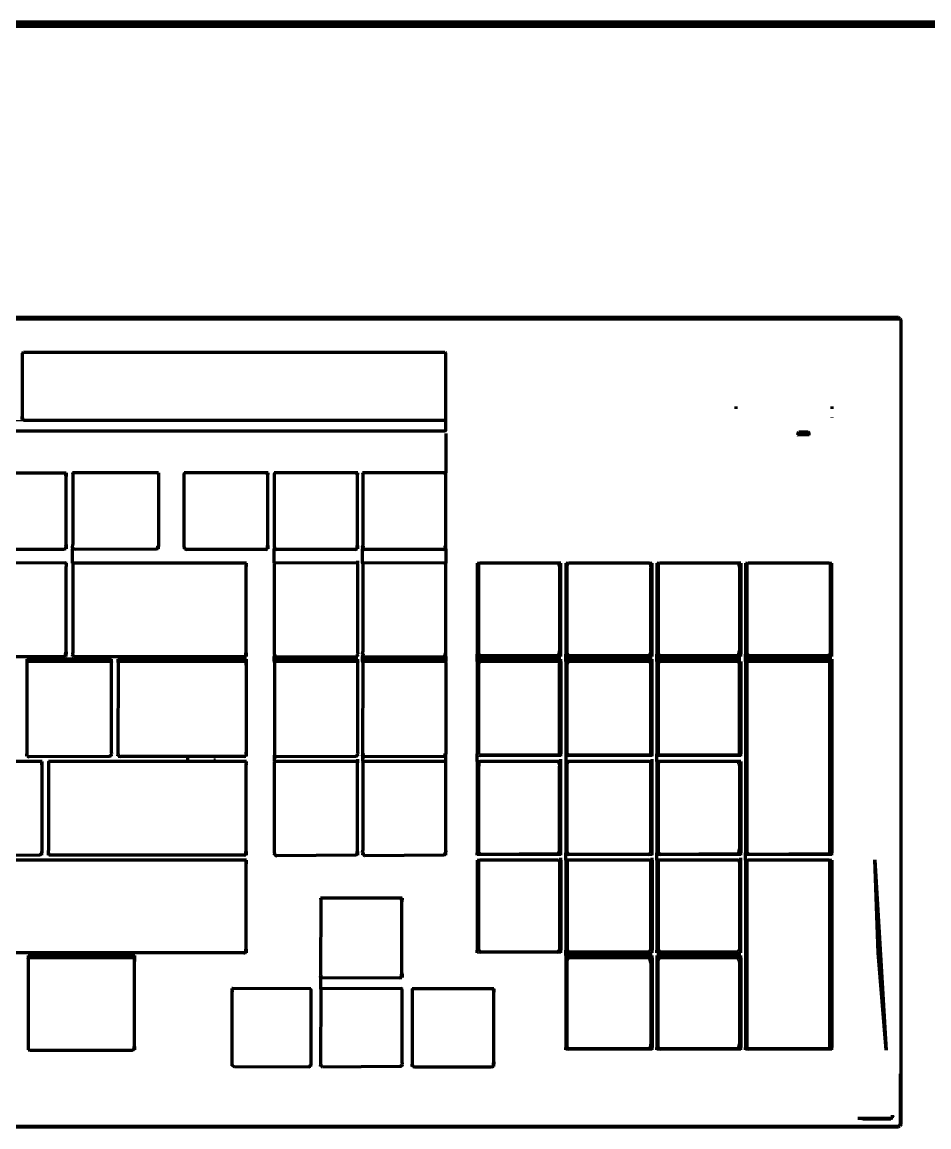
# Model space of a CAD drawing. Header units: millimetres. Extents: x 4307 to 31003, y 2809 to 20009.
# Drawn here: x 13857.6 to 13987.6, y 8685.8 to 8844.1 of the extents above; entities that cross this region are included whole.
import ezdxf

# ---------------------------------------------------------------- set-up
doc = ezdxf.new("R2010")
doc.units = ezdxf.units.MM
doc.layers.add('ProfileEdges', color=7, linetype='Continuous')

msp = doc.modelspace()

# ---------------------------------------------------------------- linework, layer by layer
for p, q in [((13918.2, 8786.99), (13716.43, 8786.99)), ((13918.2, 8787.09), (13918.2, 8786.99)), ((13918.2, 8786.8), (13918.2, 8785.66)), ((13716.43, 8785.66), (13918.2, 8785.66)), ((13968.82, 8785.05), (13970.36, 8785.05)), ((13968.92, 8784.87), (13968.86, 8784.95)), ((13970.36, 8784.95), (13970.29, 8784.87)), ((13970.42, 8785.05), (13970.36, 8785.05)), ((13851.89, 8768.64), (13863.79, 8768.64)), ((13863.79, 8768.98), (13863.88, 8768.98)), ((13863.79, 8768.64), (13863.88, 8768.65)), ((13864.81, 8768.65), (13864.89, 8768.64)), ((13864.89, 8768.64), (13876.79, 8768.61)), ((13876.79, 8768.98), (13877.06, 8768.98)), ((13877.01, 8768.66), (13877.14, 8768.65)), ((13877.06, 8768.98), (13877.14, 8768.98)), ((13880.8, 8768.65), (13880.88, 8768.64)), ((13880.88, 8768.64), (13892.75, 8768.64)), ((13892.75, 8768.98), (13892.84, 8768.98)), ((13892.75, 8768.64), (13892.84, 8768.65)), ((13893.73, 8768.65), (13893.81, 8768.64)), ((13893.81, 8768.64), (13905.61, 8768.64)), ((13905.61, 8768.98), (13905.69, 8768.98)), ((13905.61, 8768.64), (13905.69, 8768.65)), ((13906.38, 8768.98), (13906.72, 8768.98)), ((13906.38, 8768.65), (13906.46, 8768.64)), ((13906.46, 8768.64), (13918.26, 8768.64)), ((13918, 8768.98), (13918.29, 8768.98)), ((13918.26, 8768.64), (13918.34, 8768.65)), ((13918.29, 8768.98), (13918.34, 8768.98)), ((13863.54, 8753.25), (13863.69, 8753.25)), ((13863.75, 8753.26), (13863.88, 8753.25)), ((13863.88, 8753.58), (13863.79, 8753.58)), ((13864.81, 8753.25), (13864.93, 8753.26)), ((13865, 8753.25), (13865.15, 8753.25)), ((13889.37, 8753.25), (13889.53, 8753.25)), ((13889.59, 8753.26), (13889.72, 8753.25)), ((13889.63, 8753.58), (13889.72, 8753.58)), ((13893.73, 8753.25), (13893.85, 8753.26)), ((13893.85, 8753.26), (13893.88, 8753.25)), ((13893.88, 8753.25), (13893.92, 8753.25)), ((13905.35, 8753.25), (13905.61, 8753.25)), ((13905.61, 8753.58), (13905.69, 8753.58)), ((13905.61, 8753.25), (13905.69, 8753.25)), ((13906.38, 8753.58), (13906.72, 8753.58)), ((13906.38, 8753.25), (13906.46, 8753.25)), ((13906.46, 8753.25), (13906.72, 8753.25)), ((13918, 8753.58), (13918.27, 8753.58)), ((13918, 8753.25), (13918.15, 8753.25)), ((13918.21, 8753.26), (13918.34, 8753.25)), ((13918.27, 8753.58), (13918.34, 8753.58)), ((13922.83, 8753.58), (13923.05, 8753.58)), ((13922.83, 8753.25), (13934.83, 8753.25)), ((13923.05, 8753.58), (13923.35, 8753.58)), ((13934.31, 8753.58), (13934.59, 8753.58)), ((13934.59, 8753.58), (13934.83, 8753.58)), ((13935.51, 8753.58), (13935.73, 8753.58)), ((13935.51, 8753.25), (13947.9, 8753.25)), ((13935.73, 8753.58), (13936.03, 8753.58)), ((13947.38, 8753.58), (13947.62, 8753.58)), ((13947.62, 8753.58), (13947.9, 8753.58)), ((13948.58, 8753.58), (13948.8, 8753.58)), ((13948.58, 8753.25), (13960.6, 8753.25)), ((13948.8, 8753.58), (13949.1, 8753.58)), ((13960.09, 8753.58), (13960.36, 8753.58)), ((13960.36, 8753.58), (13960.6, 8753.58)), ((13961.29, 8753.58), (13961.51, 8753.58)), ((13961.29, 8753.25), (13973.65, 8753.25)), ((13961.51, 8753.58), (13961.56, 8753.58)), ((13961.72, 8753.58), (13961.8, 8753.58)), ((13973.13, 8753.58), (13973.43, 8753.58)), ((13973.43, 8753.58), (13973.65, 8753.58)), ((13858.23, 8738.96), (13858.31, 8738.96)), ((13858.31, 8738.96), (13870.03, 8738.92)), ((13870.28, 8739.29), (13870.37, 8739.29)), ((13870.28, 8738.96), (13870.37, 8738.96)), ((13871.31, 8738.96), (13871.4, 8738.96)), ((13889.59, 8738.97), (13889.72, 8738.96)), ((13889.63, 8739.29), (13889.72, 8739.29)), ((13893.73, 8738.96), (13893.81, 8738.96)), ((13893.81, 8738.96), (13905.35, 8738.92)), ((13905.61, 8739.29), (13905.69, 8739.29)), ((13905.61, 8738.96), (13905.69, 8738.96)), ((13906.38, 8739.29), (13906.72, 8739.29)), ((13906.38, 8738.96), (13906.46, 8738.96)), ((13906.46, 8738.96), (13918, 8738.92)), ((13918, 8739.29), (13918.34, 8739.29)), ((13918.26, 8738.96), (13918.34, 8738.96)), ((13922.83, 8739.29), (13923.05, 8739.29)), ((13922.83, 8738.96), (13934.83, 8738.96)), ((13923.05, 8739.29), (13934.61, 8739.29)), ((13934.61, 8739.29), (13934.83, 8739.29)), ((13935.51, 8739.29), (13935.73, 8739.29)), ((13935.51, 8738.96), (13947.9, 8738.96)), ((13935.73, 8739.29), (13947.68, 8739.29)), ((13947.68, 8739.29), (13947.9, 8739.29)), ((13948.58, 8739.29), (13948.8, 8739.29)), ((13948.58, 8738.96), (13960.6, 8738.96)), ((13948.8, 8739.29), (13960.38, 8739.29)), ((13960.38, 8739.29), (13960.6, 8739.29)), ((13848.46, 8724.79), (13860.06, 8724.75)), ((13860.27, 8724.8), (13860.4, 8724.79)), ((13860.4, 8725.12), (13860.33, 8725.12)), ((13861.34, 8725.12), (13861.42, 8725.12)), ((13861.34, 8724.79), (13861.42, 8724.79)), ((13889.59, 8724.8), (13889.72, 8724.79)), ((13889.63, 8725.12), (13889.72, 8725.12)), ((13893.73, 8724.79), (13893.81, 8724.79)), ((13893.81, 8724.79), (13905.35, 8724.75)), ((13905.56, 8724.8), (13905.69, 8724.79)), ((13905.61, 8725.12), (13905.69, 8725.12)), ((13906.38, 8725.12), (13906.72, 8725.12)), ((13906.38, 8724.79), (13906.5, 8724.8)), ((13906.54, 8724.79), (13918, 8724.75)), ((13918, 8725.12), (13918.27, 8725.12)), ((13918.21, 8724.8), (13918.34, 8724.79)), ((13918.27, 8725.12), (13918.34, 8725.12)), ((13922.83, 8725.12), (13923.05, 8725.12)), ((13922.83, 8724.79), (13934.83, 8724.79)), ((13923.05, 8725.12), (13923.35, 8725.12)), ((13934.31, 8725.12), (13934.59, 8725.12)), ((13934.59, 8725.12), (13934.83, 8725.12)), ((13935.51, 8725.12), (13935.73, 8725.12)), ((13935.51, 8724.79), (13947.9, 8724.79)), ((13935.73, 8725.12), (13936.03, 8725.12)), ((13947.38, 8725.12), (13947.68, 8725.12)), ((13947.68, 8725.12), (13947.9, 8725.12)), ((13948.58, 8725.12), (13948.8, 8725.12)), ((13948.58, 8724.79), (13960.6, 8724.79)), ((13948.8, 8725.12), (13949.1, 8725.12)), ((13960.09, 8725.12), (13960.36, 8725.12)), ((13960.36, 8725.12), (13960.6, 8725.12)), ((13961.29, 8725.12), (13961.56, 8725.12)), ((13961.29, 8724.79), (13973.65, 8724.79)), ((13961.72, 8725.12), (13961.8, 8725.12)), ((13973.13, 8725.12), (13973.39, 8725.12)), ((13973.39, 8725.12), (13973.65, 8725.12)), ((13889.37, 8710.79), (13889.53, 8710.79)), ((13889.59, 8710.81), (13889.72, 8710.79)), ((13889.63, 8711.13), (13889.72, 8711.13)), ((13922.83, 8711.13), (13923.05, 8711.13)), ((13922.83, 8710.79), (13934.83, 8710.79)), ((13923.05, 8711.13), (13923.35, 8711.13)), ((13934.31, 8711.13), (13934.61, 8711.13)), ((13934.61, 8711.13), (13934.83, 8711.13)), ((13935.51, 8711.13), (13935.76, 8711.13)), ((13935.51, 8710.79), (13947.9, 8710.79)), ((13935.76, 8711.13), (13936.03, 8711.13)), ((13947.38, 8711.13), (13947.68, 8711.13)), ((13947.68, 8711.13), (13947.9, 8711.13)), ((13948.58, 8711.13), (13948.83, 8711.13)), ((13948.58, 8710.79), (13960.6, 8710.79)), ((13948.83, 8711.13), (13949.1, 8711.13)), ((13960.09, 8711.13), (13960.38, 8711.13)), ((13960.38, 8711.13), (13960.6, 8711.13)), ((13911.98, 8707.57), (13912.05, 8707.57)), ((13900.35, 8707.24), (13900.44, 8707.24)), ((13900.44, 8707.24), (13911.7, 8707.2)), ((13911.96, 8707.24), (13912.05, 8707.24)), ((13858.41, 8697.21), (13858.49, 8697.21)), ((13858.41, 8696.87), (13858.49, 8696.87)), ((13873.58, 8696.89), (13873.71, 8696.87)), ((13873.63, 8697.21), (13873.71, 8697.21)), ((13935.51, 8697.21), (13935.73, 8697.21)), ((13935.51, 8696.87), (13947.9, 8696.87)), ((13935.73, 8697.21), (13947.66, 8697.21)), ((13947.66, 8697.21), (13947.9, 8697.21)), ((13948.58, 8697.21), (13948.8, 8697.21)), ((13948.58, 8696.87), (13960.6, 8696.87)), ((13948.8, 8697.21), (13960.36, 8697.21)), ((13960.36, 8697.21), (13960.6, 8697.21)), ((13961.29, 8697.21), (13961.54, 8697.21)), ((13961.29, 8696.87), (13973.65, 8696.87)), ((13961.54, 8697.21), (13973.39, 8697.21)), ((13973.39, 8697.21), (13973.65, 8697.21)), ((13913.49, 8694.83), (13913.58, 8694.83)), ((13925.14, 8694.83), (13925.22, 8694.83)), ((13983.47, 8686.31), (13983.47, 8694.63)), ((13887.66, 8694.52), (13887.79, 8694.54)), ((13887.82, 8694.52), (13888, 8694.52)), ((13898.63, 8694.5), (13898.89, 8694.49)), ((13898.89, 8694.49), (13898.98, 8694.49)), ((13900.35, 8694.49), (13900.44, 8694.49)), ((13911.7, 8694.49), (13911.96, 8694.49)), ((13911.96, 8694.49), (13912.05, 8694.49)), ((13913.49, 8694.49), (13913.58, 8694.49)), ((13924.88, 8694.49), (13925.14, 8694.49)), ((13925.14, 8694.49), (13925.22, 8694.49)), ((13983.36, 8686.17), (13983.36, 8693.45)), ((13982.19, 8686.93), (13982.49, 8687.31)), ((13982.49, 8687.31), (13982.54, 8687.31)), ((13982.52, 8687.11), (13982.54, 8687.31)), ((13982.54, 8687.35), (13982.54, 8687.31)), ((13983.36, 8686.17), (13983.2, 8686.01)), ((13983.47, 8686.31), (13983.36, 8686.17))]:
    msp.add_line(p, q)
at = {"layer": 'ProfileEdges', "lineweight": 211}
for p, q in [((14138.46, 8844.14), (13671.7, 8844.13)), ((14156.81, 8843.51), (13671.77, 8843.51)), ((13690.14, 8843.91), (14138.44, 8843.91)), ((13684.2, 8801.63), (13983.4, 8801.64)), ((13983.25, 8801.81), (13684.37, 8801.81)), ((13983.4, 8801.64), (13983.25, 8801.81)), ((13983.4, 8801.64), (13983.59, 8801.45)), ((13983.59, 8686.16), (13983.59, 8801.45)), ((13857.62, 8796.7), (13857.76, 8796.84)), ((13857.62, 8787.42), (13857.62, 8796.7)), ((13857.76, 8796.84), (13918.2, 8796.84)), ((13918.2, 8796.84), (13918.34, 8796.7)), ((13918.34, 8787.25), (13918.34, 8796.7)), ((13959.94, 8788.71), (13959.94, 8789.05)), ((13973.65, 8789.05), (13973.65, 8788.71)), ((13857.35, 8787.42), (13857.62, 8787.42)), ((13857.62, 8787.42), (13857.62, 8787.24)), ((13857.62, 8787.42), (13857.76, 8787.42)), ((13857.76, 8787.09), (13857.62, 8787.24)), ((13857.76, 8787.09), (13918.2, 8787.09)), ((13918.2, 8787.42), (13918.34, 8787.25)), ((13918.2, 8787.09), (13918.34, 8787.25)), ((13918.34, 8785.68), (13918.34, 8787.25)), ((13973.65, 8787.55), (13973.65, 8787.5)), ((13918.2, 8785.53), (13716.43, 8785.53)), ((13918.2, 8785.53), (13918.34, 8785.68)), ((13918.34, 8785.58), (13918.34, 8785.68)), ((13918.34, 8785.18), (13918.34, 8779.55)), ((13968.82, 8785.05), (13968.81, 8785)), ((13968.81, 8785), (13968.86, 8784.95)), ((13970.36, 8785), (13968.81, 8785)), ((13968.82, 8785.05), (13968.86, 8785.26)), ((13968.86, 8785.43), (13968.86, 8785.3)), ((13968.86, 8785.3), (13968.92, 8785.37)), ((13968.86, 8785.26), (13968.86, 8785.3)), ((13970.29, 8785.37), (13968.92, 8785.37)), ((13970.36, 8785.3), (13970.29, 8785.37)), ((13970.36, 8785.3), (13970.36, 8785.45)), ((13970.36, 8785.3), (13970.36, 8785.05)), ((13970.36, 8785.05), (13970.36, 8785)), ((13970.42, 8785), (13970.36, 8785)), ((13970.36, 8785), (13970.36, 8784.95)), ((13851.85, 8779.55), (13863.77, 8779.55)), ((13863.77, 8779.55), (13863.79, 8779.45)), ((13863.77, 8779.55), (13863.88, 8779.55)), ((13863.86, 8779.05), (13863.79, 8779.45)), ((13863.88, 8779.55), (13863.86, 8779.05)), ((13863.86, 8769.28), (13863.86, 8779.05)), ((13864.88, 8779.55), (13864.81, 8779.55)), ((13864.81, 8779.55), (13864.83, 8779.43)), ((13864.88, 8779.55), (13864.83, 8779.43)), ((13864.83, 8779.43), (13864.83, 8769.28)), ((13877.06, 8779.55), (13864.88, 8779.55)), ((13877.06, 8779.55), (13877.11, 8779.05)), ((13877.14, 8779.55), (13877.06, 8779.55)), ((13877.14, 8779.55), (13877.11, 8779.05)), ((13877.11, 8779.05), (13877.11, 8769.28)), ((13880.85, 8779.55), (13880.8, 8779.55)), ((13880.8, 8779.55), (13880.82, 8779.43)), ((13880.85, 8779.55), (13880.82, 8779.43)), ((13880.82, 8768.91), (13880.82, 8779.43)), ((13892.73, 8779.55), (13880.85, 8779.55)), ((13892.73, 8779.55), (13892.75, 8779.45)), ((13892.84, 8779.55), (13892.73, 8779.55)), ((13892.81, 8779.05), (13892.75, 8779.45)), ((13892.81, 8779.05), (13892.84, 8779.55)), ((13892.81, 8769.28), (13892.81, 8779.05)), ((13893.78, 8779.56), (13893.73, 8779.55)), ((13893.73, 8779.55), (13893.75, 8779.43)), ((13893.78, 8779.56), (13893.75, 8779.43)), ((13893.75, 8768.91), (13893.75, 8779.43)), ((13905.59, 8779.55), (13893.78, 8779.56)), ((13905.59, 8779.55), (13905.61, 8779.45)), ((13905.69, 8779.55), (13905.59, 8779.55)), ((13905.67, 8779.05), (13905.61, 8779.45)), ((13905.67, 8779.05), (13905.69, 8779.55)), ((13905.67, 8769.28), (13905.67, 8779.05)), ((13906.43, 8779.55), (13906.38, 8779.55)), ((13906.38, 8779.55), (13906.4, 8779.43)), ((13906.43, 8779.55), (13906.4, 8779.43)), ((13906.4, 8779.43), (13906.4, 8769.28)), ((13918.24, 8779.55), (13906.43, 8779.55)), ((13918.24, 8779.55), (13918.26, 8779.45)), ((13918.34, 8779.55), (13918.24, 8779.55)), ((13918.32, 8779.05), (13918.26, 8779.45)), ((13918.32, 8779.05), (13918.34, 8779.55)), ((13918.32, 8769.28), (13918.32, 8779.05)), ((13863.86, 8769.28), (13863.79, 8768.98)), ((13863.86, 8769.28), (13863.88, 8768.98)), ((13864.81, 8768.92), (13864.83, 8769.28)), ((13877.11, 8769.28), (13877.06, 8768.98)), ((13877.11, 8769.28), (13877.14, 8768.98)), ((13892.75, 8768.98), (13892.81, 8769.28)), ((13892.84, 8768.98), (13892.81, 8769.28)), ((13905.61, 8768.98), (13905.67, 8769.28)), ((13905.69, 8768.98), (13905.67, 8769.28)), ((13906.4, 8769.28), (13906.38, 8768.98)), ((13918.29, 8768.98), (13918.32, 8769.28)), ((13918.34, 8768.98), (13918.32, 8769.28)), ((13863.54, 8768.55), (13852.15, 8768.55)), ((13863.79, 8768.64), (13863.54, 8768.55)), ((13863.79, 8768.98), (13863.79, 8768.64)), ((13863.88, 8768.98), (13863.88, 8768.65)), ((13864.81, 8768.92), (13864.81, 8768.65)), ((13864.89, 8768.64), (13864.81, 8768.92)), ((13864.81, 8766.63), (13864.81, 8768.65)), ((13865.15, 8768.55), (13864.89, 8768.64)), ((13876.79, 8768.61), (13865.15, 8768.55)), ((13877.01, 8768.66), (13876.79, 8768.61)), ((13877.01, 8768.66), (13877.05, 8768.89)), ((13877.06, 8768.98), (13877.05, 8768.89)), ((13877.14, 8768.65), (13877.14, 8768.98)), ((13880.82, 8768.91), (13880.8, 8768.65)), ((13880.82, 8768.91), (13880.88, 8768.64)), ((13880.88, 8768.64), (13881.14, 8768.55)), ((13892.49, 8768.55), (13881.14, 8768.55)), ((13892.49, 8768.55), (13892.75, 8768.64)), ((13892.75, 8768.64), (13892.75, 8768.98)), ((13892.84, 8768.65), (13892.84, 8768.98)), ((13893.75, 8768.91), (13893.73, 8768.65)), ((13893.73, 8766.63), (13893.73, 8768.65)), ((13893.75, 8768.91), (13893.81, 8768.64)), ((13893.81, 8768.64), (13894.07, 8768.55)), ((13905.35, 8768.55), (13894.07, 8768.55)), ((13905.35, 8768.55), (13905.61, 8768.64)), ((13905.61, 8768.64), (13905.61, 8768.98)), ((13905.69, 8768.65), (13905.69, 8768.98)), ((13906.38, 8768.89), (13906.38, 8768.98)), ((13906.38, 8768.89), (13906.46, 8768.64)), ((13906.38, 8768.89), (13906.38, 8768.65)), ((13906.38, 8766.63), (13906.38, 8768.65)), ((13906.46, 8768.64), (13906.72, 8768.55)), ((13918, 8768.55), (13906.72, 8768.55)), ((13918, 8768.55), (13918.26, 8768.64)), ((13918.26, 8768.64), (13918.29, 8768.98)), ((13918.34, 8768.65), (13918.34, 8768.98)), ((13918.34, 8768.65), (13918.34, 8766.63)), ((13863.81, 8766.64), (13851.88, 8766.63)), ((13863.81, 8766.64), (13863.86, 8766.13)), ((13863.88, 8766.63), (13863.81, 8766.64)), ((13863.88, 8766.63), (13863.86, 8766.13)), ((13863.86, 8753.89), (13863.86, 8766.13)), ((13864.88, 8766.63), (13864.81, 8766.63)), ((13864.81, 8766.63), (13864.83, 8766.51)), ((13864.88, 8766.63), (13864.83, 8766.51)), ((13864.83, 8766.51), (13864.83, 8753.89)), ((13889.65, 8766.63), (13864.88, 8766.63)), ((13889.65, 8766.63), (13889.7, 8766.13)), ((13889.72, 8766.63), (13889.65, 8766.63)), ((13889.7, 8766.13), (13889.72, 8766.63)), ((13889.7, 8753.89), (13889.7, 8766.13)), ((13893.78, 8766.63), (13893.73, 8766.63)), ((13893.73, 8766.63), (13893.75, 8766.51)), ((13893.75, 8766.51), (13893.78, 8766.63)), ((13893.75, 8753.51), (13893.75, 8766.51)), ((13905.64, 8766.64), (13893.78, 8766.63)), ((13905.67, 8766.51), (13905.64, 8766.64)), ((13905.69, 8766.63), (13905.64, 8766.64)), ((13905.69, 8766.63), (13905.67, 8766.51)), ((13905.67, 8766.51), (13905.67, 8753.89)), ((13905.69, 8766.63), (13905.69, 8766.96)), ((13906.43, 8766.63), (13906.38, 8766.63)), ((13906.38, 8766.63), (13906.4, 8766.51)), ((13906.4, 8766.51), (13906.43, 8766.63)), ((13906.4, 8766.51), (13906.4, 8753.89)), ((13918.27, 8766.64), (13906.43, 8766.63)), ((13918.32, 8766.13), (13918.27, 8766.64)), ((13918.34, 8766.63), (13918.27, 8766.64)), ((13918.32, 8766.13), (13918.34, 8766.63)), ((13918.32, 8753.89), (13918.32, 8766.13)), ((13923.09, 8766.58), (13922.83, 8766.63)), ((13922.83, 8766.63), (13922.83, 8753.58)), ((13923.03, 8766.32), (13923.09, 8766.58)), ((13923.03, 8766.32), (13923.03, 8753.7)), ((13923.09, 8766.58), (13923.21, 8766.63)), ((13932.95, 8766.63), (13923.21, 8766.63)), ((13934.31, 8766.62), (13932.95, 8766.63)), ((13934.83, 8766.63), (13934.31, 8766.62)), ((13934.53, 8766.57), (13934.31, 8766.62)), ((13934.57, 8766.34), (13934.53, 8766.57)), ((13934.57, 8766.34), (13934.64, 8765.95)), ((13934.64, 8765.95), (13934.64, 8754.07)), ((13934.83, 8753.58), (13934.83, 8766.63)), ((13935.77, 8766.58), (13935.51, 8766.63)), ((13935.51, 8766.63), (13935.51, 8753.58)), ((13935.77, 8766.58), (13935.71, 8766.32)), ((13935.71, 8753.7), (13935.71, 8766.32)), ((13935.77, 8766.58), (13935.89, 8766.63)), ((13947.52, 8766.63), (13935.89, 8766.63)), ((13947.52, 8766.63), (13947.64, 8766.58)), ((13947.9, 8766.63), (13947.64, 8766.58)), ((13947.64, 8766.58), (13947.71, 8765.95)), ((13947.71, 8754.07), (13947.71, 8765.95)), ((13947.9, 8753.58), (13947.9, 8766.63)), ((13948.58, 8766.63), (13948.58, 8753.58)), ((13948.84, 8766.58), (13948.58, 8766.63)), ((13948.84, 8766.58), (13948.78, 8766.32)), ((13948.78, 8766.32), (13948.78, 8753.7)), ((13948.84, 8766.58), (13948.96, 8766.63)), ((13958.72, 8766.63), (13948.96, 8766.63)), ((13960.09, 8766.62), (13958.72, 8766.63)), ((13960.6, 8766.63), (13960.09, 8766.62)), ((13960.3, 8766.57), (13960.09, 8766.62)), ((13960.3, 8766.57), (13960.35, 8766.34)), ((13960.35, 8766.34), (13960.41, 8765.95)), ((13960.41, 8765.95), (13960.41, 8754.07)), ((13960.6, 8766.63), (13960.6, 8753.58)), ((13961.54, 8766.58), (13961.29, 8766.63)), ((13961.29, 8766.63), (13961.29, 8753.58)), ((13961.48, 8766.32), (13961.54, 8766.58)), ((13961.48, 8766.32), (13961.48, 8753.7)), ((13961.54, 8766.58), (13961.66, 8766.63)), ((13973.27, 8766.63), (13961.66, 8766.63)), ((13973.27, 8766.63), (13973.39, 8766.58)), ((13973.65, 8766.63), (13973.39, 8766.58)), ((13973.39, 8766.58), (13973.46, 8766.32)), ((13973.46, 8753.7), (13973.46, 8766.32)), ((13973.65, 8753.58), (13973.65, 8766.63)), ((13863.54, 8753.21), (13852.15, 8753.16)), ((13863.69, 8753.25), (13863.54, 8753.21)), ((13863.75, 8753.26), (13863.69, 8753.25)), ((13863.79, 8753.49), (13863.75, 8753.26)), ((13863.79, 8753.58), (13863.86, 8753.89)), ((13863.79, 8753.49), (13863.79, 8753.58)), ((13863.86, 8753.89), (13863.88, 8753.58)), ((13863.88, 8753.25), (13863.88, 8753.58)), ((13864.83, 8753.89), (13864.81, 8753.58)), ((13864.83, 8753.51), (13864.81, 8753.58)), ((13864.81, 8753.25), (13864.83, 8753.51)), ((13864.93, 8753.26), (13864.83, 8753.51)), ((13865, 8753.25), (13864.93, 8753.26)), ((13865.15, 8753.21), (13865, 8753.25)), ((13889.37, 8753.21), (13865.15, 8753.21)), ((13889.37, 8753.21), (13889.53, 8753.25)), ((13889.53, 8753.25), (13889.59, 8753.26)), ((13889.63, 8753.49), (13889.59, 8753.26)), ((13889.63, 8753.58), (13889.7, 8753.89)), ((13889.63, 8753.49), (13889.63, 8753.58)), ((13889.72, 8753.58), (13889.7, 8753.89)), ((13889.72, 8753.25), (13889.72, 8753.58)), ((13893.75, 8753.51), (13893.73, 8753.25)), ((13893.73, 8752.83), (13893.73, 8753.25)), ((13893.75, 8753.51), (13893.85, 8753.26)), ((13893.92, 8753.25), (13893.85, 8753.26)), ((13894.07, 8753.16), (13893.92, 8753.25)), ((13905.61, 8753.25), (13905.35, 8753.16)), ((13905.61, 8753.25), (13905.67, 8753.51)), ((13905.67, 8753.89), (13905.69, 8753.58)), ((13905.69, 8753.58), (13905.67, 8753.51)), ((13905.69, 8753.25), (13905.67, 8753.51)), ((13906.38, 8753.58), (13906.4, 8753.89)), ((13906.4, 8753.51), (13906.38, 8753.58)), ((13906.38, 8753.37), (13906.4, 8753.51)), ((13906.38, 8753.37), (13906.38, 8753.25)), ((13906.38, 8752.83), (13906.38, 8753.25)), ((13906.4, 8753.51), (13906.46, 8753.25)), ((13906.72, 8753.16), (13906.46, 8753.25)), ((13918, 8753.21), (13906.72, 8753.16)), ((13918.15, 8753.25), (13918, 8753.21)), ((13918.21, 8753.26), (13918.15, 8753.25)), ((13918.21, 8753.26), (13918.26, 8753.49)), ((13918.26, 8753.49), (13918.27, 8753.58)), ((13918.27, 8753.58), (13918.32, 8753.89)), ((13918.34, 8753.58), (13918.32, 8753.89)), ((13918.34, 8753.25), (13918.34, 8753.58)), ((13918.34, 8753.25), (13918.34, 8752.83)), ((13922.83, 8753.25), (13922.83, 8753.58)), ((13922.83, 8752.83), (13922.83, 8753.25)), ((13923.05, 8753.58), (13923.03, 8753.7)), ((13923.09, 8753.44), (13923.05, 8753.58)), ((13923.35, 8753.34), (13923.09, 8753.44)), ((13934.31, 8753.4), (13923.35, 8753.34)), ((13934.31, 8753.4), (13934.57, 8753.44)), ((13934.57, 8753.44), (13934.59, 8753.58)), ((13934.59, 8753.58), (13934.64, 8754.07)), ((13934.83, 8753.25), (13934.83, 8753.58)), ((13935.51, 8753.25), (13935.51, 8753.58)), ((13935.51, 8752.83), (13935.51, 8753.25)), ((13935.71, 8753.7), (13935.73, 8753.58)), ((13935.73, 8753.58), (13935.77, 8753.44)), ((13935.77, 8753.44), (13936.03, 8753.34)), ((13947.38, 8753.4), (13936.03, 8753.34)), ((13947.6, 8753.45), (13947.38, 8753.4)), ((13947.62, 8753.58), (13947.6, 8753.45)), ((13947.64, 8753.68), (13947.62, 8753.58)), ((13947.71, 8754.07), (13947.64, 8753.68)), ((13947.9, 8753.25), (13947.9, 8753.58)), ((13948.58, 8753.25), (13948.58, 8753.58)), ((13948.58, 8752.83), (13948.58, 8753.25)), ((13948.8, 8753.58), (13948.78, 8753.7)), ((13948.84, 8753.44), (13948.8, 8753.58)), ((13948.84, 8753.44), (13949.1, 8753.34)), ((13960.09, 8753.4), (13949.1, 8753.34)), ((13960.09, 8753.4), (13960.35, 8753.44)), ((13960.35, 8753.44), (13960.36, 8753.58)), ((13960.36, 8753.58), (13960.41, 8754.07)), ((13960.6, 8753.25), (13960.6, 8753.58)), ((13961.29, 8753.25), (13961.29, 8753.58)), ((13961.29, 8752.83), (13961.29, 8753.25)), ((13961.48, 8753.7), (13961.51, 8753.58)), ((13961.51, 8753.58), (13961.54, 8753.44)), ((13961.8, 8753.34), (13961.54, 8753.44)), ((13973.13, 8753.4), (13961.8, 8753.34)), ((13973.39, 8753.44), (13973.13, 8753.4)), ((13973.39, 8753.44), (13973.43, 8753.58)), ((13973.43, 8753.58), (13973.46, 8753.7)), ((13973.65, 8753.25), (13973.65, 8753.58)), ((13858.23, 8752.83), (13858.23, 8752.5)), ((13870.37, 8752.83), (13858.23, 8752.83)), ((13858.3, 8752.5), (13858.23, 8752.5)), ((13858.23, 8752.5), (13858.25, 8752.38)), ((13858.25, 8752.38), (13858.23, 8739.29)), ((13858.3, 8752.5), (13858.25, 8752.38)), ((13858.36, 8752.63), (13858.3, 8752.5)), ((13870.32, 8752.5), (13858.3, 8752.5)), ((13858.57, 8752.73), (13858.36, 8752.63)), ((13870.03, 8752.73), (13858.57, 8752.73)), ((13870.03, 8752.73), (13870.28, 8752.64)), ((13870.32, 8752.5), (13870.28, 8752.64)), ((13870.37, 8752.5), (13870.32, 8752.5)), ((13870.35, 8752.38), (13870.32, 8752.5)), ((13870.37, 8752.5), (13870.35, 8752.38)), ((13870.35, 8752.38), (13870.35, 8739.59)), ((13870.37, 8752.5), (13870.37, 8752.83)), ((13871.31, 8752.83), (13871.31, 8752.5)), ((13889.72, 8752.83), (13871.31, 8752.83)), ((13871.36, 8752.5), (13871.31, 8752.5)), ((13871.31, 8752.5), (13871.34, 8752.38)), ((13871.34, 8752.38), (13871.31, 8739.29)), ((13871.34, 8752.38), (13871.36, 8752.5)), ((13871.36, 8752.5), (13871.4, 8752.64)), ((13889.65, 8752.5), (13871.36, 8752.5)), ((13871.66, 8752.68), (13871.4, 8752.64)), ((13889.37, 8752.68), (13871.66, 8752.68)), ((13889.37, 8752.68), (13889.63, 8752.64)), ((13889.63, 8752.64), (13889.65, 8752.5)), ((13889.72, 8752.5), (13889.65, 8752.5)), ((13889.65, 8752.5), (13889.7, 8752)), ((13889.7, 8752), (13889.72, 8752.5)), ((13889.7, 8752), (13889.7, 8739.59)), ((13889.72, 8752.5), (13889.72, 8752.83)), ((13905.69, 8752.83), (13893.73, 8752.83)), ((13893.73, 8752.5), (13893.73, 8752.83)), ((13893.8, 8752.5), (13893.73, 8752.5)), ((13893.73, 8752.5), (13893.75, 8752.38)), ((13893.8, 8752.5), (13893.75, 8752.38)), ((13893.75, 8752.38), (13893.75, 8739.22)), ((13893.85, 8752.63), (13893.8, 8752.5)), ((13905.64, 8752.5), (13893.8, 8752.5)), ((13894.07, 8752.73), (13893.85, 8752.63)), ((13905.35, 8753.16), (13894.07, 8753.16)), ((13905.35, 8752.73), (13894.07, 8752.73)), ((13905.61, 8752.64), (13905.35, 8752.73)), ((13905.64, 8752.5), (13905.61, 8752.64)), ((13905.67, 8752.38), (13905.64, 8752.5)), ((13905.69, 8752.5), (13905.64, 8752.5)), ((13905.69, 8752.5), (13905.67, 8752.38)), ((13905.67, 8752.38), (13905.67, 8739.59)), ((13905.69, 8752.5), (13905.69, 8752.83)), ((13918.34, 8752.83), (13906.38, 8752.83)), ((13906.38, 8752.5), (13906.38, 8752.83)), ((13906.43, 8752.5), (13906.38, 8752.5)), ((13906.38, 8752.5), (13906.4, 8752.38)), ((13906.4, 8752.38), (13906.38, 8739.29)), ((13906.4, 8752.38), (13906.43, 8752.5)), ((13906.43, 8752.5), (13906.46, 8752.64)), ((13918.29, 8752.5), (13906.43, 8752.5)), ((13906.46, 8752.64), (13906.72, 8752.73)), ((13918, 8752.73), (13906.72, 8752.73)), ((13918.26, 8752.64), (13918, 8752.73)), ((13918.29, 8752.5), (13918.26, 8752.64)), ((13918.32, 8752.38), (13918.29, 8752.5)), ((13918.34, 8752.5), (13918.29, 8752.5)), ((13918.32, 8752.38), (13918.34, 8752.5)), ((13918.32, 8752.38), (13918.32, 8739.59)), ((13918.34, 8752.83), (13918.34, 8752.5)), ((13934.83, 8752.83), (13922.83, 8752.83)), ((13922.83, 8752.5), (13922.83, 8752.83)), ((13922.83, 8752.5), (13922.83, 8739.29)), ((13923.25, 8752.5), (13922.83, 8752.5)), ((13923.13, 8752.44), (13923.03, 8752.19)), ((13923.03, 8752.19), (13923.03, 8739.4)), ((13923.25, 8752.5), (13923.13, 8752.44)), ((13923.35, 8752.55), (13923.25, 8752.5)), ((13934.45, 8752.5), (13923.25, 8752.5)), ((13934.31, 8752.55), (13923.35, 8752.55)), ((13934.31, 8752.55), (13934.45, 8752.5)), ((13934.45, 8752.5), (13934.57, 8752.45)), ((13934.83, 8752.5), (13934.57, 8752.45)), ((13934.57, 8752.45), (13934.64, 8752.19)), ((13934.64, 8739.4), (13934.64, 8752.19)), ((13934.83, 8752.5), (13934.83, 8752.83)), ((13934.83, 8752.5), (13934.83, 8739.29)), ((13947.9, 8752.83), (13935.51, 8752.83)), ((13935.51, 8752.5), (13935.51, 8752.83)), ((13935.51, 8752.5), (13935.51, 8739.29)), ((13935.93, 8752.5), (13935.51, 8752.5)), ((13935.81, 8752.44), (13935.71, 8752.19)), ((13935.71, 8739.4), (13935.71, 8752.19)), ((13935.93, 8752.5), (13935.81, 8752.44)), ((13936.03, 8752.55), (13935.93, 8752.5)), ((13947.52, 8752.5), (13935.93, 8752.5)), ((13947.38, 8752.55), (13936.03, 8752.55)), ((13947.38, 8752.55), (13947.52, 8752.5)), ((13947.52, 8752.5), (13947.64, 8752.45)), ((13947.9, 8752.5), (13947.64, 8752.45)), ((13947.71, 8752.19), (13947.64, 8752.45)), ((13947.71, 8739.4), (13947.71, 8752.19)), ((13947.9, 8752.5), (13947.9, 8752.83)), ((13947.9, 8739.29), (13947.9, 8752.5)), ((13960.6, 8752.83), (13948.58, 8752.83)), ((13948.58, 8752.5), (13948.58, 8752.83)), ((13948.58, 8752.5), (13948.58, 8739.29)), ((13949, 8752.5), (13948.58, 8752.5)), ((13948.88, 8752.44), (13948.78, 8752.19)), ((13948.78, 8752.19), (13948.78, 8739.4)), ((13949, 8752.5), (13948.88, 8752.44)), ((13949.1, 8752.55), (13949, 8752.5)), ((13960.22, 8752.5), (13949, 8752.5)), ((13960.09, 8752.55), (13949.1, 8752.55)), ((13960.09, 8752.55), (13960.22, 8752.5)), ((13960.22, 8752.5), (13960.35, 8752.45)), ((13960.6, 8752.5), (13960.35, 8752.45)), ((13960.41, 8752.19), (13960.35, 8752.45)), ((13960.41, 8739.4), (13960.41, 8752.19)), ((13960.6, 8752.5), (13960.6, 8739.29)), ((13973.65, 8752.83), (13961.29, 8752.83)), ((13961.29, 8752.5), (13961.29, 8752.83)), ((13961.54, 8752.45), (13961.29, 8752.5)), ((13961.29, 8752.5), (13961.29, 8725.12)), ((13961.66, 8752.5), (13961.54, 8752.45)), ((13961.54, 8725.22), (13961.54, 8752.45)), ((13961.8, 8752.55), (13961.66, 8752.5)), ((13973.27, 8752.5), (13961.66, 8752.5)), ((13973.13, 8752.55), (13961.8, 8752.55)), ((13973.27, 8752.5), (13973.13, 8752.55)), ((13973.39, 8752.45), (13973.27, 8752.5)), ((13973.65, 8752.5), (13973.39, 8752.45)), ((13973.39, 8725.12), (13973.39, 8752.45)), ((13973.65, 8752.83), (13973.65, 8752.5)), ((13973.65, 8752.5), (13973.65, 8725.12)), ((13858.25, 8739.22), (13858.23, 8739.29)), ((13858.23, 8738.96), (13858.25, 8739.22)), ((13858.25, 8739.22), (13858.31, 8738.96)), ((13858.31, 8738.96), (13858.57, 8738.86)), ((13870.28, 8738.96), (13870.03, 8738.92)), ((13870.28, 8738.96), (13870.35, 8739.22)), ((13870.35, 8739.59), (13870.37, 8739.29)), ((13870.37, 8739.29), (13870.35, 8739.22)), ((13870.37, 8738.96), (13870.35, 8739.22)), ((13871.34, 8739.22), (13871.31, 8739.29)), ((13871.31, 8738.96), (13871.34, 8739.22)), ((13871.34, 8739.22), (13871.4, 8738.96)), ((13871.4, 8738.96), (13871.66, 8738.92)), ((13889.37, 8738.92), (13889.59, 8738.97)), ((13889.63, 8739.2), (13889.59, 8738.97)), ((13889.7, 8739.59), (13889.63, 8739.29)), ((13889.63, 8739.29), (13889.63, 8739.2)), ((13889.72, 8739.29), (13889.7, 8739.59)), ((13889.72, 8738.96), (13889.72, 8739.29)), ((13893.75, 8739.22), (13893.73, 8738.96)), ((13893.73, 8738.96), (13893.73, 8738.21)), ((13893.75, 8739.22), (13893.81, 8738.96)), ((13893.81, 8738.96), (13894.07, 8738.86)), ((13905.61, 8738.96), (13905.35, 8738.92)), ((13905.61, 8738.96), (13905.67, 8739.22)), ((13905.67, 8739.59), (13905.69, 8739.29)), ((13905.69, 8739.29), (13905.67, 8739.22)), ((13905.69, 8738.96), (13905.67, 8739.22)), ((13906.4, 8739.22), (13906.38, 8739.29)), ((13906.38, 8738.96), (13906.4, 8739.22)), ((13906.38, 8738.96), (13906.38, 8738.21)), ((13906.4, 8739.22), (13906.46, 8738.96)), ((13906.46, 8738.96), (13906.72, 8738.86)), ((13918.26, 8738.96), (13918, 8738.92)), ((13918.26, 8738.96), (13918.32, 8739.22)), ((13918.32, 8739.59), (13918.34, 8739.29)), ((13918.34, 8739.29), (13918.32, 8739.22)), ((13918.34, 8738.96), (13918.32, 8739.22)), ((13918.34, 8738.21), (13918.34, 8738.96)), ((13922.83, 8738.96), (13922.83, 8739.29)), ((13922.83, 8738.21), (13922.83, 8738.96)), ((13923.05, 8739.29), (13923.03, 8739.4)), ((13923.09, 8739.14), (13923.05, 8739.29)), ((13923.09, 8739.14), (13923.35, 8739.05)), ((13934.31, 8739.11), (13923.35, 8739.05)), ((13934.57, 8739.14), (13934.31, 8739.11)), ((13934.61, 8739.29), (13934.57, 8739.14)), ((13934.64, 8739.4), (13934.61, 8739.29)), ((13934.83, 8738.96), (13934.83, 8739.29)), ((13935.51, 8739.29), (13935.51, 8738.96)), ((13935.51, 8738.96), (13935.51, 8738.21)), ((13935.71, 8739.4), (13935.73, 8739.29)), ((13935.73, 8739.29), (13935.77, 8739.14)), ((13935.77, 8739.14), (13936.03, 8739.05)), ((13947.38, 8739.05), (13936.03, 8739.05)), ((13947.64, 8739.14), (13947.38, 8739.05)), ((13947.68, 8739.29), (13947.64, 8739.14)), ((13947.71, 8739.4), (13947.68, 8739.29)), ((13947.9, 8738.96), (13947.9, 8739.29)), ((13948.58, 8738.96), (13948.58, 8739.29)), ((13948.58, 8738.21), (13948.58, 8738.96)), ((13948.78, 8739.4), (13948.8, 8739.29)), ((13948.8, 8739.29), (13948.84, 8739.14)), ((13949.1, 8739.05), (13948.84, 8739.14)), ((13960.09, 8739.11), (13949.1, 8739.05)), ((13960.35, 8739.14), (13960.09, 8739.11)), ((13960.38, 8739.29), (13960.35, 8739.14)), ((13960.41, 8739.4), (13960.38, 8739.29)), ((13960.6, 8738.96), (13960.6, 8739.29)), ((13860.33, 8738.21), (13848.44, 8738.21)), ((13870.03, 8738.92), (13858.57, 8738.86)), ((13860.33, 8738.21), (13860.32, 8738.23)), ((13860.38, 8737.71), (13860.33, 8738.21)), ((13860.4, 8738.21), (13860.33, 8738.21)), ((13860.4, 8738.21), (13860.38, 8737.71)), ((13860.38, 8737.71), (13860.38, 8725.42)), ((13861.41, 8738.21), (13861.34, 8738.21)), ((13861.34, 8738.21), (13861.36, 8738.09)), ((13861.36, 8738.09), (13861.41, 8738.21)), ((13861.36, 8738.09), (13861.36, 8725.42)), ((13889.65, 8738.21), (13861.41, 8738.21)), ((13889.37, 8738.92), (13871.66, 8738.92)), ((13881.52, 8738.54), (13881.1, 8738.54)), ((13885.29, 8738.39), (13885.06, 8738.39)), ((13889.65, 8738.21), (13889.7, 8737.71)), ((13889.72, 8738.21), (13889.65, 8738.21)), ((13889.7, 8737.71), (13889.72, 8738.21)), ((13889.7, 8725.42), (13889.7, 8737.71)), ((13893.8, 8738.21), (13893.73, 8738.21)), ((13893.73, 8738.21), (13893.75, 8738.09)), ((13893.8, 8738.21), (13893.75, 8738.09)), ((13893.75, 8725.05), (13893.75, 8738.09)), ((13905.62, 8738.21), (13893.8, 8738.21)), ((13905.35, 8738.92), (13894.07, 8738.86)), ((13905.67, 8737.71), (13905.62, 8738.21)), ((13905.69, 8738.21), (13905.62, 8738.21)), ((13905.67, 8737.71), (13905.69, 8738.21)), ((13905.67, 8725.42), (13905.67, 8737.71)), ((13905.69, 8738.21), (13905.69, 8738.54)), ((13906.45, 8738.21), (13906.38, 8738.21)), ((13906.38, 8738.21), (13906.4, 8738.09)), ((13906.4, 8738.09), (13906.45, 8738.21)), ((13906.4, 8738.09), (13906.4, 8725.42)), ((13918.27, 8738.21), (13906.45, 8738.21)), ((13918, 8738.92), (13906.72, 8738.86)), ((13918.32, 8737.71), (13918.27, 8738.21)), ((13918.34, 8738.21), (13918.27, 8738.21)), ((13918.32, 8737.71), (13918.34, 8738.21)), ((13918.32, 8725.42), (13918.32, 8737.71)), ((13922.83, 8738.21), (13922.83, 8725.12)), ((13923.09, 8738.16), (13922.83, 8738.21)), ((13923.03, 8737.9), (13923.09, 8738.16)), ((13923.03, 8737.9), (13923.03, 8725.23)), ((13923.21, 8738.21), (13923.09, 8738.16)), ((13923.09, 8737.51), (13923.09, 8738.16)), ((13932.95, 8738.21), (13923.21, 8738.21)), ((13934.31, 8738.2), (13932.95, 8738.21)), ((13934.83, 8738.21), (13934.31, 8738.2)), ((13934.53, 8738.15), (13934.31, 8738.2)), ((13934.57, 8737.92), (13934.53, 8738.15)), ((13934.57, 8737.92), (13934.64, 8737.52)), ((13934.64, 8725.61), (13934.64, 8737.52)), ((13934.83, 8738.21), (13934.83, 8738.54)), ((13934.83, 8725.12), (13934.83, 8738.21)), ((13935.51, 8738.21), (13935.51, 8725.12)), ((13935.93, 8738.21), (13935.51, 8738.21)), ((13935.81, 8738.15), (13935.71, 8737.9)), ((13935.71, 8725.23), (13935.71, 8737.9)), ((13935.93, 8738.21), (13935.81, 8738.15)), ((13947.52, 8738.21), (13935.93, 8738.21)), ((13947.52, 8738.21), (13947.64, 8738.16)), ((13947.9, 8738.21), (13947.64, 8738.16)), ((13947.64, 8738.16), (13947.71, 8737.9)), ((13947.71, 8725.23), (13947.71, 8737.9)), ((13947.9, 8738.21), (13947.9, 8738.54)), ((13947.9, 8725.12), (13947.9, 8738.21)), ((13948.58, 8738.21), (13948.58, 8725.12)), ((13949, 8738.21), (13948.58, 8738.21)), ((13948.88, 8738.15), (13948.78, 8737.9)), ((13948.78, 8737.9), (13948.78, 8725.23)), ((13949, 8738.21), (13948.88, 8738.15)), ((13958.72, 8738.21), (13949, 8738.21)), ((13960.09, 8738.2), (13958.72, 8738.21)), ((13960.6, 8738.21), (13960.09, 8738.2)), ((13960.3, 8738.15), (13960.09, 8738.2)), ((13960.35, 8737.92), (13960.3, 8738.15)), ((13960.35, 8737.92), (13960.41, 8737.52)), ((13960.41, 8737.52), (13960.41, 8725.61)), ((13960.6, 8738.21), (13960.6, 8725.12)), ((13860.06, 8724.75), (13848.71, 8724.69)), ((13860.27, 8724.8), (13860.06, 8724.75)), ((13860.27, 8724.8), (13860.31, 8725.03)), ((13860.33, 8725.12), (13860.31, 8725.03)), ((13860.38, 8725.42), (13860.33, 8725.12)), ((13860.38, 8725.42), (13860.4, 8725.12)), ((13860.4, 8724.79), (13860.4, 8725.12)), ((13861.34, 8725.12), (13861.36, 8725.42)), ((13861.36, 8725.05), (13861.34, 8725.12)), ((13861.34, 8724.79), (13861.36, 8725.05)), ((13861.36, 8725.05), (13861.42, 8724.79)), ((13861.68, 8724.75), (13861.42, 8724.79)), ((13889.37, 8724.75), (13861.68, 8724.75)), ((13889.37, 8724.75), (13889.59, 8724.8)), ((13889.59, 8724.8), (13889.63, 8725.03)), ((13889.63, 8725.12), (13889.7, 8725.42)), ((13889.63, 8725.03), (13889.63, 8725.12)), ((13889.72, 8725.12), (13889.7, 8725.42)), ((13889.72, 8724.79), (13889.72, 8725.12)), ((13893.75, 8725.05), (13893.73, 8724.79)), ((13893.75, 8725.05), (13893.81, 8724.79)), ((13893.81, 8724.79), (13894.07, 8724.69)), ((13905.35, 8724.75), (13894.07, 8724.69)), ((13905.56, 8724.8), (13905.35, 8724.75)), ((13905.61, 8725.03), (13905.56, 8724.8)), ((13905.61, 8725.12), (13905.67, 8725.42)), ((13905.61, 8725.03), (13905.61, 8725.12)), ((13905.69, 8725.12), (13905.67, 8725.42)), ((13905.69, 8724.79), (13905.69, 8725.12)), ((13906.38, 8725.12), (13906.4, 8725.42)), ((13906.4, 8725.05), (13906.38, 8725.12)), ((13906.4, 8725.05), (13906.38, 8724.79)), ((13906.5, 8724.8), (13906.4, 8725.05)), ((13906.54, 8724.79), (13906.5, 8724.8)), ((13906.72, 8724.69), (13906.54, 8724.79)), ((13918, 8724.75), (13906.72, 8724.69)), ((13918.21, 8724.8), (13918, 8724.75)), ((13918.21, 8724.8), (13918.26, 8725.03)), ((13918.27, 8725.12), (13918.26, 8725.03)), ((13918.32, 8725.42), (13918.27, 8725.12)), ((13918.34, 8725.12), (13918.32, 8725.42)), ((13918.34, 8724.79), (13918.34, 8725.12)), ((13922.83, 8724.79), (13922.83, 8725.12)), ((13923.03, 8725.23), (13923.05, 8725.12)), ((13923.05, 8725.12), (13923.09, 8724.97)), ((13923.35, 8724.88), (13923.09, 8724.97)), ((13934.31, 8724.94), (13923.35, 8724.88)), ((13934.31, 8724.94), (13934.57, 8724.97)), ((13934.57, 8724.97), (13934.59, 8725.12)), ((13934.59, 8725.12), (13934.64, 8725.61)), ((13934.83, 8724.79), (13934.83, 8725.12)), ((13935.51, 8724.79), (13935.51, 8725.12)), ((13935.51, 8724.04), (13935.51, 8724.79)), ((13935.71, 8725.23), (13935.73, 8725.12)), ((13935.73, 8725.12), (13935.77, 8724.97)), ((13935.77, 8724.97), (13936.03, 8724.88)), ((13947.38, 8724.88), (13936.03, 8724.88)), ((13947.38, 8724.88), (13947.64, 8724.97)), ((13947.68, 8725.12), (13947.64, 8724.97)), ((13947.71, 8725.23), (13947.68, 8725.12)), ((13947.9, 8724.79), (13947.9, 8725.12)), ((13948.58, 8724.79), (13948.58, 8725.12)), ((13948.58, 8724.04), (13948.58, 8724.79)), ((13948.78, 8725.23), (13948.8, 8725.12)), ((13948.8, 8725.12), (13948.84, 8724.97)), ((13948.84, 8724.97), (13949.1, 8724.88)), ((13960.09, 8724.94), (13949.1, 8724.88)), ((13960.35, 8724.97), (13960.09, 8724.94)), ((13960.35, 8724.97), (13960.36, 8725.12)), ((13960.36, 8725.12), (13960.41, 8725.61)), ((13960.6, 8724.79), (13960.6, 8725.12)), ((13961.29, 8724.79), (13961.29, 8725.12)), ((13961.29, 8724.04), (13961.29, 8724.79)), ((13961.54, 8725.22), (13961.56, 8725.12)), ((13961.56, 8725.12), (13961.54, 8724.97)), ((13961.8, 8724.88), (13961.54, 8724.97)), ((13973.13, 8724.94), (13961.8, 8724.88)), ((13973.39, 8724.97), (13973.13, 8724.94)), ((13973.39, 8724.97), (13973.39, 8725.12)), ((13973.65, 8724.79), (13973.65, 8725.12)), ((13889.65, 8724.04), (13855.12, 8724.04)), ((13889.65, 8724.04), (13889.7, 8723.54)), ((13889.72, 8724.04), (13889.65, 8724.04)), ((13889.7, 8723.54), (13889.72, 8724.04)), ((13889.7, 8711.43), (13889.7, 8723.54)), ((13922.83, 8724.04), (13922.83, 8711.13)), ((13923.09, 8723.99), (13922.83, 8724.04)), ((13923.03, 8723.73), (13923.09, 8723.99)), ((13923.03, 8723.73), (13923.03, 8711.24)), ((13923.09, 8723.99), (13923.21, 8724.04)), ((13934.45, 8724.04), (13923.21, 8724.04)), ((13934.45, 8724.04), (13934.57, 8723.99)), ((13934.83, 8724.04), (13934.57, 8723.99)), ((13934.57, 8723.99), (13934.64, 8723.73)), ((13934.64, 8723.73), (13934.64, 8711.24)), ((13934.83, 8724.04), (13934.83, 8724.37)), ((13934.83, 8724.04), (13934.83, 8711.13)), ((13935.51, 8724.04), (13935.51, 8711.13)), ((13935.93, 8724.04), (13935.51, 8724.04)), ((13935.71, 8723.73), (13935.81, 8723.98)), ((13935.71, 8723.73), (13935.71, 8711.24)), ((13935.93, 8724.04), (13935.81, 8723.98)), ((13947.52, 8724.04), (13935.93, 8724.04)), ((13947.64, 8723.99), (13947.52, 8724.04)), ((13947.9, 8724.04), (13947.64, 8723.99)), ((13947.64, 8723.99), (13947.71, 8723.73)), ((13947.71, 8711.24), (13947.71, 8723.73)), ((13947.9, 8724.04), (13947.9, 8724.37)), ((13947.9, 8724.04), (13947.9, 8711.13)), ((13948.58, 8724.04), (13948.58, 8711.13)), ((13949, 8724.04), (13948.58, 8724.04)), ((13948.78, 8723.73), (13948.88, 8723.98)), ((13948.78, 8723.73), (13948.78, 8711.24)), ((13949, 8724.04), (13948.88, 8723.98)), ((13960.22, 8724.04), (13949, 8724.04)), ((13960.22, 8724.04), (13960.35, 8723.99)), ((13960.6, 8724.04), (13960.35, 8723.99)), ((13960.35, 8723.99), (13960.41, 8723.73)), ((13960.41, 8723.73), (13960.41, 8711.24)), ((13960.6, 8724.04), (13960.6, 8724.37)), ((13960.6, 8711.13), (13960.6, 8724.04)), ((13961.29, 8724.04), (13961.29, 8697.21)), ((13961.54, 8723.99), (13961.29, 8724.04)), ((13961.66, 8724.04), (13961.54, 8723.99)), ((13961.54, 8697.21), (13961.54, 8723.99)), ((13973.27, 8724.04), (13961.66, 8724.04)), ((13973.39, 8723.99), (13973.27, 8724.04)), ((13973.65, 8724.04), (13973.39, 8723.99)), ((13973.39, 8697.21), (13973.39, 8723.99)), ((13973.65, 8724.04), (13973.65, 8697.21)), ((13980.33, 8710.79), (13979.84, 8724.09)), ((13979.84, 8724.09), (13981.46, 8696.82)), ((13900.4, 8718.59), (13900.35, 8718.59)), ((13900.35, 8718.59), (13900.38, 8718.47)), ((13900.38, 8718.47), (13900.35, 8707.57)), ((13900.38, 8718.47), (13900.4, 8718.59)), ((13911.94, 8718.59), (13900.4, 8718.59)), ((13911.94, 8718.59), (13911.96, 8718.49)), ((13912.05, 8718.59), (13911.94, 8718.59)), ((13912.03, 8718.1), (13911.96, 8718.49)), ((13912.05, 8718.59), (13912.03, 8718.1)), ((13912.03, 8707.87), (13912.03, 8718.1)), ((13889.37, 8710.75), (13855.39, 8710.75)), ((13889.37, 8710.75), (13889.53, 8710.79)), ((13889.53, 8710.79), (13889.59, 8710.81)), ((13889.59, 8710.81), (13889.63, 8711.04)), ((13889.63, 8711.13), (13889.7, 8711.43)), ((13889.63, 8711.04), (13889.63, 8711.13)), ((13889.72, 8711.13), (13889.7, 8711.43)), ((13889.72, 8710.79), (13889.72, 8711.13)), ((13922.83, 8710.79), (13922.83, 8711.13)), ((13923.03, 8711.24), (13923.05, 8711.13)), ((13923.05, 8711.13), (13923.09, 8710.98)), ((13923.09, 8710.98), (13923.35, 8710.89)), ((13934.31, 8710.89), (13923.35, 8710.89)), ((13934.31, 8710.89), (13934.57, 8710.98)), ((13934.61, 8711.13), (13934.57, 8710.98)), ((13934.64, 8711.24), (13934.61, 8711.13)), ((13934.83, 8710.79), (13934.83, 8711.13)), ((13935.51, 8710.79), (13935.51, 8711.13)), ((13935.51, 8710.38), (13935.51, 8710.79)), ((13935.76, 8711.13), (13935.71, 8711.24)), ((13935.81, 8711), (13935.76, 8711.13)), ((13936.03, 8710.89), (13935.81, 8711)), ((13947.38, 8710.89), (13936.03, 8710.89)), ((13947.38, 8710.89), (13947.64, 8710.98)), ((13947.68, 8711.13), (13947.64, 8710.98)), ((13947.71, 8711.24), (13947.68, 8711.13)), ((13947.9, 8710.79), (13947.9, 8711.13)), ((13948.58, 8710.79), (13948.58, 8711.13)), ((13948.83, 8711.13), (13948.78, 8711.24)), ((13948.88, 8711), (13948.83, 8711.13)), ((13949.1, 8710.89), (13948.88, 8711)), ((13960.09, 8710.89), (13949.1, 8710.89)), ((13960.09, 8710.89), (13960.35, 8710.98)), ((13960.38, 8711.13), (13960.35, 8710.98)), ((13960.41, 8711.24), (13960.38, 8711.13)), ((13960.6, 8710.79), (13960.6, 8711.13)), ((13981.46, 8696.82), (13980.33, 8710.79)), ((13858.41, 8710.38), (13858.41, 8710.04)), ((13873.71, 8710.38), (13858.41, 8710.38)), ((13858.46, 8710.04), (13858.41, 8710.04)), ((13858.41, 8710.04), (13858.43, 8709.92)), ((13858.43, 8709.92), (13858.46, 8710.04)), ((13858.43, 8709.92), (13858.43, 8697.51)), ((13858.46, 8710.04), (13858.49, 8710.19)), ((13873.64, 8710.04), (13858.46, 8710.04)), ((13858.49, 8710.19), (13858.75, 8710.28)), ((13873.37, 8710.28), (13858.75, 8710.28)), ((13873.37, 8710.28), (13873.63, 8710.19)), ((13873.63, 8710.19), (13873.64, 8710.04)), ((13873.64, 8710.04), (13873.69, 8709.55)), ((13873.71, 8710.04), (13873.64, 8710.04)), ((13873.69, 8709.55), (13873.71, 8710.04)), ((13873.69, 8697.51), (13873.69, 8709.55)), ((13873.71, 8710.04), (13873.71, 8710.38)), ((13947.9, 8710.38), (13935.51, 8710.38)), ((13935.51, 8710.38), (13935.51, 8710.04)), ((13935.51, 8710.04), (13935.51, 8697.21)), ((13935.93, 8710.04), (13935.51, 8710.04)), ((13935.81, 8709.98), (13935.71, 8709.74)), ((13935.71, 8697.32), (13935.71, 8709.74)), ((13935.93, 8710.04), (13935.81, 8709.98)), ((13936.03, 8710.09), (13935.93, 8710.04)), ((13945.97, 8710.04), (13935.93, 8710.04)), ((13945.97, 8710.04), (13936.03, 8710.09)), ((13947.38, 8710.03), (13945.97, 8710.04)), ((13947.9, 8710.04), (13947.38, 8710.03)), ((13947.6, 8709.98), (13947.38, 8710.03)), ((13947.64, 8709.75), (13947.6, 8709.98)), ((13947.71, 8709.36), (13947.64, 8709.75)), ((13947.71, 8709.36), (13947.71, 8697.7)), ((13947.9, 8710.04), (13947.9, 8710.38)), ((13947.9, 8710.04), (13947.9, 8697.21)), ((13960.6, 8710.38), (13948.58, 8710.38)), ((13948.58, 8710.38), (13948.58, 8710.04)), ((13948.58, 8710.04), (13948.58, 8697.21)), ((13949, 8710.04), (13948.58, 8710.04)), ((13948.88, 8709.98), (13948.78, 8709.74)), ((13948.78, 8697.32), (13948.78, 8709.74)), ((13949, 8710.04), (13948.88, 8709.98)), ((13949.1, 8710.09), (13949, 8710.04)), ((13958.72, 8710.04), (13949, 8710.04)), ((13958.72, 8710.04), (13949.1, 8710.09)), ((13960.09, 8710.03), (13958.72, 8710.04)), ((13960.6, 8710.04), (13960.09, 8710.03)), ((13960.3, 8709.98), (13960.09, 8710.03)), ((13960.35, 8709.75), (13960.3, 8709.98)), ((13960.35, 8709.75), (13960.41, 8709.36)), ((13960.41, 8709.36), (13960.41, 8697.7)), ((13960.6, 8710.04), (13960.6, 8710.38)), ((13960.6, 8710.04), (13960.6, 8697.21)), ((13900.38, 8707.5), (13900.35, 8707.57)), ((13900.35, 8707.24), (13900.38, 8707.5)), ((13900.38, 8707.5), (13900.44, 8707.24)), ((13911.96, 8707.24), (13911.98, 8707.57)), ((13911.98, 8707.57), (13912.03, 8707.87)), ((13912.03, 8707.87), (13912.05, 8707.57)), ((13912.05, 8707.57), (13912.05, 8707.24)), ((13900.35, 8707.24), (13900.35, 8705.63)), ((13900.7, 8707.15), (13900.44, 8707.24)), ((13911.7, 8707.2), (13900.7, 8707.15)), ((13911.7, 8707.2), (13911.96, 8707.24)), ((13887.73, 8705.68), (13887.66, 8705.68)), ((13887.66, 8705.68), (13887.68, 8705.19)), ((13887.68, 8705.19), (13887.73, 8705.68)), ((13887.68, 8694.78), (13887.68, 8705.19)), ((13898.9, 8705.63), (13887.73, 8705.68)), ((13898.9, 8705.63), (13898.95, 8705.52)), ((13898.98, 8705.63), (13898.9, 8705.63)), ((13898.95, 8705.52), (13898.98, 8705.63)), ((13898.95, 8705.52), (13898.95, 8694.75)), ((13900.4, 8705.63), (13900.35, 8705.63)), ((13900.35, 8705.63), (13900.38, 8705.52)), ((13900.38, 8705.52), (13900.35, 8694.83)), ((13900.4, 8705.63), (13900.38, 8705.52)), ((13900.44, 8705.63), (13900.4, 8705.63)), ((13911.99, 8705.64), (13900.44, 8705.63)), ((13900.44, 8705.12), (13900.44, 8705.63)), ((13912.03, 8705.52), (13911.99, 8705.64)), ((13912.05, 8705.63), (13911.99, 8705.64)), ((13912.05, 8705.63), (13912.03, 8705.52)), ((13912.03, 8705.52), (13912.03, 8695.13)), ((13913.54, 8705.63), (13913.49, 8705.63)), ((13913.49, 8705.63), (13913.51, 8705.52)), ((13913.54, 8705.63), (13913.51, 8705.52)), ((13913.51, 8705.52), (13913.51, 8695.13)), ((13925.12, 8705.63), (13913.54, 8705.63)), ((13925.12, 8705.63), (13925.14, 8705.53)), ((13925.22, 8705.63), (13925.12, 8705.63)), ((13925.2, 8705.14), (13925.14, 8705.53)), ((13925.22, 8705.63), (13925.2, 8705.14)), ((13925.2, 8695.13), (13925.2, 8705.14)), ((13858.43, 8697.51), (13858.41, 8697.21)), ((13858.41, 8697.21), (13858.43, 8697.13)), ((13858.43, 8697.13), (13858.41, 8696.87)), ((13858.43, 8697.13), (13858.49, 8696.87)), ((13858.49, 8696.87), (13858.75, 8696.84)), ((13858.75, 8696.84), (13873.37, 8696.84)), ((13873.58, 8696.89), (13873.37, 8696.84)), ((13873.63, 8697.12), (13873.58, 8696.89)), ((13873.63, 8697.21), (13873.69, 8697.51)), ((13873.63, 8697.12), (13873.63, 8697.21)), ((13873.71, 8697.21), (13873.69, 8697.51)), ((13873.71, 8696.87), (13873.71, 8697.21)), ((13935.51, 8696.87), (13935.51, 8697.21)), ((13935.71, 8697.32), (13935.73, 8697.21)), ((13935.73, 8697.21), (13935.77, 8697.06)), ((13935.77, 8697.06), (13936.03, 8696.97)), ((13947.38, 8696.97), (13936.03, 8696.97)), ((13947.64, 8697.06), (13947.38, 8696.97)), ((13947.64, 8697.06), (13947.66, 8697.21)), ((13947.66, 8697.21), (13947.71, 8697.7)), ((13947.9, 8696.87), (13947.9, 8697.21)), ((13948.58, 8696.87), (13948.58, 8697.21)), ((13948.78, 8697.32), (13948.8, 8697.21)), ((13948.8, 8697.21), (13948.84, 8697.06)), ((13948.84, 8697.06), (13949.1, 8696.97)), ((13960.09, 8696.97), (13949.1, 8696.97)), ((13960.35, 8697.06), (13960.09, 8696.97)), ((13960.35, 8697.06), (13960.36, 8697.21)), ((13960.36, 8697.21), (13960.41, 8697.7)), ((13960.6, 8696.87), (13960.6, 8697.21)), ((13961.29, 8696.87), (13961.29, 8697.21)), ((13961.54, 8697.21), (13961.54, 8697.06)), ((13961.54, 8697.06), (13961.8, 8696.97)), ((13973.13, 8697.02), (13961.8, 8696.97)), ((13973.39, 8697.06), (13973.13, 8697.02)), ((13973.39, 8697.21), (13973.39, 8697.06)), ((13973.65, 8696.87), (13973.65, 8697.21)), ((13887.68, 8694.78), (13887.66, 8694.52)), ((13887.79, 8694.54), (13887.68, 8694.78)), ((13898.95, 8694.75), (13898.89, 8694.49)), ((13898.89, 8694.49), (13898.89, 8694.74)), ((13898.98, 8694.49), (13898.95, 8694.75)), ((13900.38, 8694.75), (13900.35, 8694.83)), ((13900.35, 8694.49), (13900.38, 8694.75)), ((13900.38, 8694.75), (13900.44, 8694.49)), ((13911.96, 8694.49), (13912.03, 8694.75)), ((13912.03, 8695.13), (13912.05, 8694.83)), ((13912.05, 8694.83), (13912.03, 8694.75)), ((13912.03, 8694.75), (13912.05, 8694.49)), ((13913.51, 8695.13), (13913.49, 8694.83)), ((13913.51, 8694.75), (13913.49, 8694.83)), ((13913.49, 8694.49), (13913.51, 8694.75)), ((13913.51, 8694.75), (13913.58, 8694.49)), ((13925.14, 8694.83), (13925.2, 8695.13)), ((13925.14, 8694.49), (13925.14, 8694.83)), ((13925.2, 8695.13), (13925.22, 8694.83)), ((13925.22, 8694.49), (13925.22, 8694.83)), ((13887.82, 8694.52), (13887.79, 8694.54)), ((13888, 8694.43), (13887.82, 8694.52)), ((13898.63, 8694.4), (13888, 8694.43)), ((13898.89, 8694.49), (13898.63, 8694.4)), ((13900.44, 8694.49), (13900.55, 8694.49)), ((13900.7, 8694.4), (13900.55, 8694.49)), ((13911.7, 8694.46), (13900.7, 8694.4)), ((13911.96, 8694.49), (13911.7, 8694.46)), ((13913.58, 8694.49), (13913.68, 8694.49)), ((13913.68, 8694.49), (13913.83, 8694.4)), ((13924.88, 8694.4), (13913.83, 8694.4)), ((13925.14, 8694.49), (13924.88, 8694.4)), ((13977.4, 8687.08), (13982.21, 8687.08)), ((13978.2, 8686.94), (13978.01, 8686.97)), ((13982.15, 8686.97), (13978.2, 8686.94)), ((13982.15, 8686.94), (13978.2, 8686.94)), ((13982.21, 8687.08), (13982.15, 8686.97)), ((13982.15, 8686.97), (13982.15, 8686.94)), ((13982.21, 8687.08), (13982.38, 8687.27)), ((13982.38, 8687.27), (13982.38, 8687.52)), ((13982.49, 8687.31), (13982.38, 8687.27)), ((13982.49, 8687.31), (13982.49, 8687.4)), ((13684.37, 8685.83), (13983.25, 8685.83)), ((13684.49, 8685.93), (13983.13, 8685.93)), ((13983.13, 8685.93), (13983.2, 8686.01)), ((13983.38, 8685.97), (13983.2, 8686.01)), ((13983.25, 8685.83), (13983.38, 8685.97)), ((13983.38, 8685.97), (13983.42, 8685.97)), ((13983.59, 8686.16), (13983.42, 8685.97))]:
    msp.add_line(p, q, dxfattribs=at)

doc.saveas('drawing.dxf')
